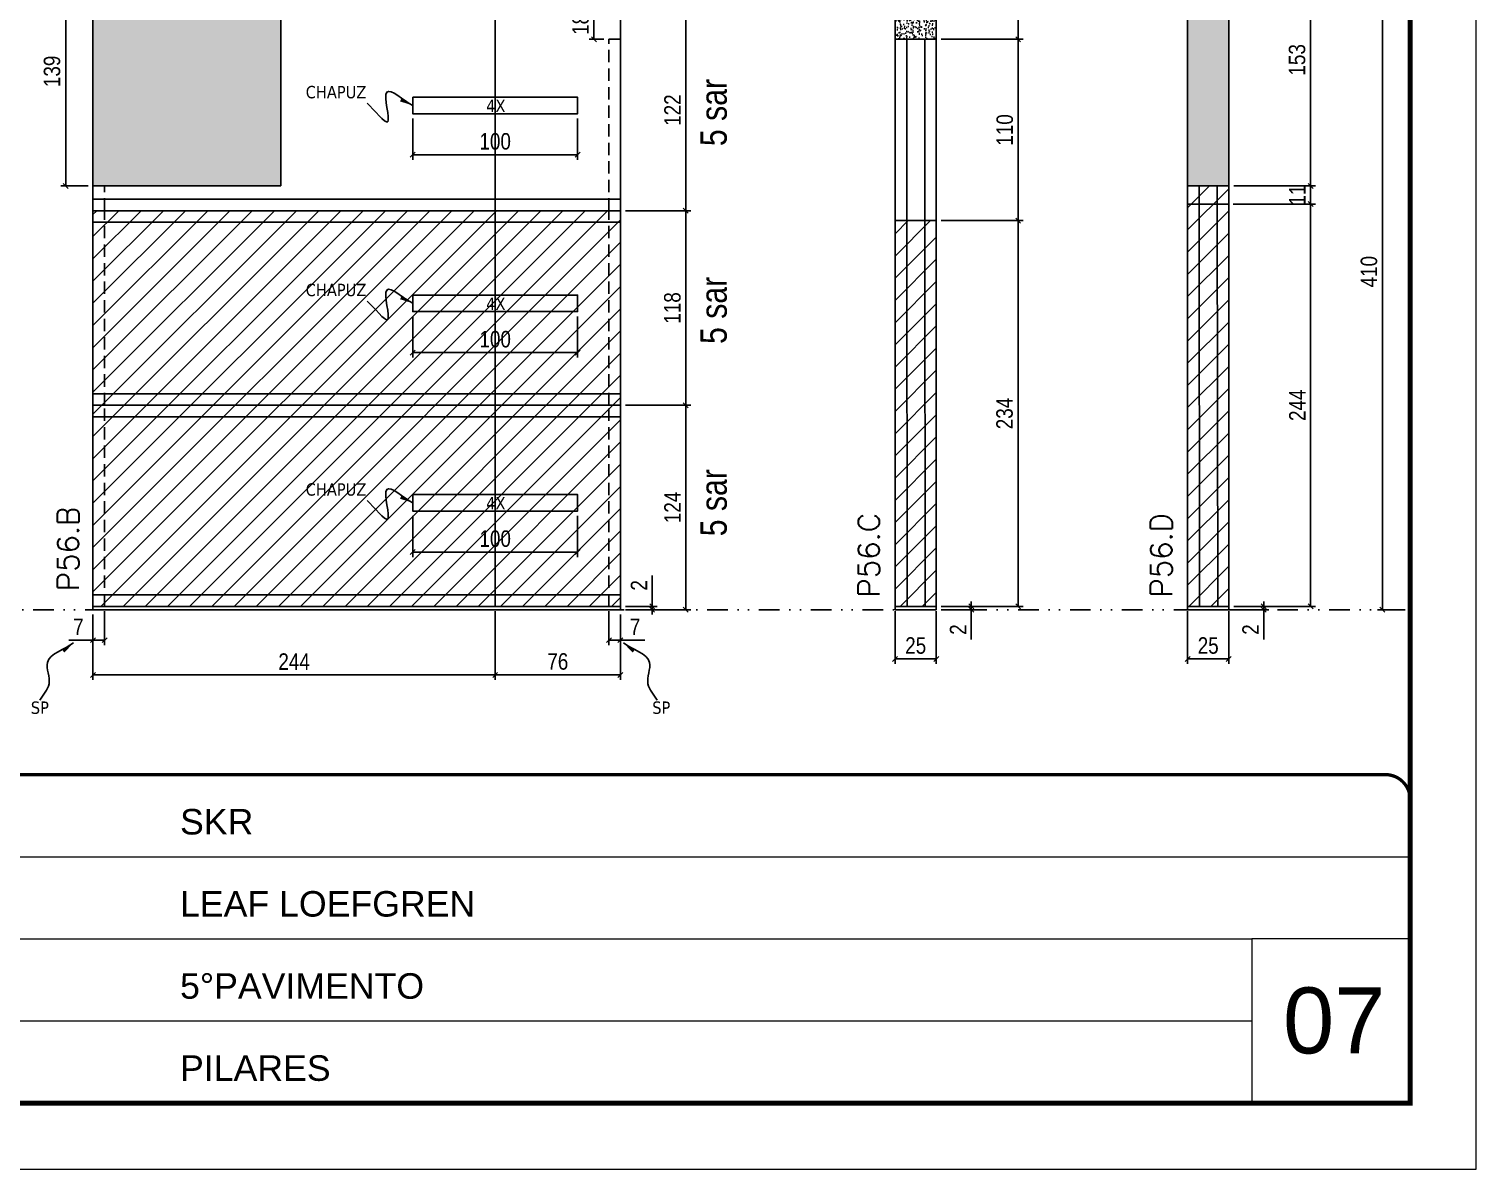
# Model space of a CAD drawing. Extents: x 14400 to 27878, y -21631 to 6985.
# Drawn here: x 18204 to 19082, y 4786 to 5478 of the extents above; entities that cross this region are included whole.
import ezdxf

# ---------------------------------------------------------------- set-up
doc = ezdxf.new("R2010")
doc.units = 0
for name, pattern in [('CONTINUO', [0]), ('DASHED', [0.75, 0.5, -0.25]), ('DIVIDE2', [0.625, 0.25, -0.125, 0, -0.125, 0, -0.125]), ('HIDDEN', [0.375, 0.25, -0.125])]:
    doc.linetypes.add(name, pattern=pattern)
for name, color, linetype, lineweight in [('CARIMBO', 255, 'Continuous', 9), ('Folhas', 255, 'Continuous', 9), ('Hachura', 251, 'Continuous', 9), ('SARRAFO DE PRESSAO', 251, 'DASHED', 9), ('Texto Seção', 7, 'Continuous', 15)]:
    doc.layers.add(name, color=color, linetype=linetype, lineweight=lineweight)
for name, color, linetype in [('COTA', 241, 'Continuous'), ('NOMENCLATURA', 7, 'Continuous'), ('Nível', 160, 'Continuous'), ('Painéis', 200, 'Continuous'), ('Romaneio', 10, 'Continuous'), ('SARR_2.2x10', 60, 'Continuous'), ('SARR_2.2x7', 40, 'Continuous'), ('Sarrafo de Pressão', 42, 'HIDDEN'), ('texto', 7, 'Continuous')]:
    doc.layers.add(name, color=color, linetype=linetype)
doc.styles.add('ARIAL', font='arial.ttf')
doc.styles.add('ARIAL_NARROW', font='ARIALN.TTF', dxfattribs={"height": 0.2})
doc.styles.add('COTA TECNICA', font='techl___.ttf', dxfattribs={"height": 10})
doc.styles.add('COTA TECNICA-50', font='techl___.ttf', dxfattribs={"height": 10})
doc.styles.add('REGUA-120', font='ROMANS.shx', dxfattribs={"height": 15})
doc.styles.get("Standard").update_dxf_attribs({"font": 'arial.ttf'})
doc.dimstyles.new('COTA PAINEL-50', dxfattribs={"dimtxt": 10, "dimasz": 3, "dimexe": 3, "dimexo": 3, "dimgap": 3, "dimtad": 1, "dimdec": 1, "dimzin": 12, "dimdsep": 46, "dimtxsty": 'COTA TECNICA-50', "dimblk1": 'OBLIQUE', "dimblk2": 'OBLIQUE', "dimsah": 1, "dimcen": 0.9, "dimclrd": 4, "dimclre": 4, "dimclrt": 240, "dimadec": 1, "dimazin": 3, "dimtfac": 1, "dimtdec": 1, "dimtmove": 0, "dimatfit": 3, "dimfxl": 1, "dimtolj": 1, "dimtzin": 12, "dimarcsym": 0})
doc.dimstyles.new('PAINEL', dxfattribs={"dimtxt": 10, "dimasz": 3, "dimexe": 3, "dimexo": 3, "dimgap": 3, "dimtad": 1, "dimdec": 1, "dimzin": 12, "dimdsep": 46, "dimtxsty": 'COTA TECNICA', "dimblk1": 'OBLIQUE', "dimblk2": 'OBLIQUE', "dimsah": 1, "dimcen": 0.9, "dimclrd": 4, "dimclre": 4, "dimclrt": 240, "dimadec": 1, "dimazin": 3, "dimtfac": 1, "dimtdec": 1, "dimtmove": 0, "dimatfit": 3, "dimfxl": 1, "dimtolj": 1, "dimtzin": 12, "dimarcsym": 0})
doc.dimstyles.get("Standard").update_dxf_attribs({"dimtxt": 0.18, "dimasz": 0.18, "dimexe": 0.18, "dimexo": 0.0625, "dimgap": 0.09, "dimtad": 0, "dimtih": 1, "dimtoh": 1, "dimdec": 4, "dimzin": 0, "dimdsep": 46, "dimtxsty": 'Standard', "dimcen": 0.09, "dimadec": 0, "dimazin": 0, "dimtfac": 1, "dimtdec": 4, "dimtofl": 0, "dimtmove": 0, "dimatfit": 3, "dimfxl": 1, "dimtolj": 1, "dimtzin": 0, "dimarcsym": 0})

# ---------------------------------------------------------------- blocks, each defined once
blk = doc.blocks.new('9999999999')
at = {"color": 30, "linetype": 'CONTINUO'}
for p, q in [((98564.56, 34379.64), (99583.98, 34379.64)), ((98564.56, 34329.83), (99487.98, 34329.83)), ((99583.98, 34329.83), (99487.98, 34329.83)), ((99487.98, 34329.83), (99487.98, 34230.21)), ((98564.56, 34280.02), (99487.98, 34280.02))]:
    blk.add_line(p, q, dxfattribs=at)
at = {"color": 30, "linetype": 'CONTINUO', "const_width": 2}
blk.add_lwpolyline([(99583.98, 34230.21), (99583.98, 34414.45, 0.414214), (99568.98, 34429.45), (98228.98, 34429.45, 0.414214), (98213.98, 34414.45), (98213.98, 34245.21, 0.414214), (98228.98, 34230.21), (99583.98, 34230.21)], format="xyb", dxfattribs=at)
at = {"layer": 'Folhas'}
blk.add_lwpolyline([(98138.98, 34190.21), (99623.98, 34190.21), (99623.98, 35240.21), (98138.98, 35240.21)], close=True, dxfattribs=at)
at = {"layer": 'Folhas', "color": 30, "const_width": 3}
blk.add_lwpolyline([(98213.98, 34230.21), (99583.98, 34230.21), (99583.98, 35200.21), (98213.98, 35200.21)], close=True, dxfattribs=at)
at = {"color": 7, "linetype": 'Continuous', "ltscale": 5, "style": 'ARIAL'}
for s, height, p in [('SKR', 15.483, (98837.68, 34393.13)), ('LEAF LOEFGREN', 15.4829, (98837.68, 34343.32)), ('5°PAVIMENTO', 15.4829, (98837.68, 34293.51)), ('PILARES', 15.483, (98837.68, 34243.7))]:
    blk.add_text(s, height=height, dxfattribs=at).set_placement(p)
blk = doc.blocks.new('_Oblique')
at = {"color": 0, "linetype": 'ByBlock', "lineweight": -2}
blk.add_line((-0.5, -0.5), (0.5, 0.5), dxfattribs=at)
blk = doc.blocks.new('*D3783')
at = {"layer": 'COTA', "color": 4, "lineweight": -2, "transparency": 16777216}
for p, q in [((18729.49, 5124.44), (18729.49, 5092.54)), ((18754.49, 5124.44), (18754.49, 5092.54)), ((18729.49, 5095.54), (18754.49, 5095.54))]:
    blk.add_line(p, q, dxfattribs=at)
at = {"layer": 'Defpoints', "color": 0, "transparency": 16777216}
for p in [(18729.49, 5127.44), (18754.49, 5127.44), (18754.49, 5095.54)]:
    blk.add_point(p, dxfattribs=at)
at = {"layer": 'COTA', "color": 4, "lineweight": -2, "transparency": 16777216, "xscale": 3, "yscale": 3, "zscale": 3, "rotation": 180}
blk.add_blockref('_Oblique', (18729.49, 5095.54), dxfattribs=at)
at = {"layer": 'COTA', "color": 4, "lineweight": -2, "transparency": 16777216, "xscale": 3, "yscale": 3, "zscale": 3}
blk.add_blockref('_Oblique', (18754.49, 5095.54), dxfattribs=at)
at = {"layer": 'COTA', "color": 240, "transparency": 16777216, "insert": (18741.99, 5103.65), "char_height": 10, "attachment_point": 5, "style": 'COTA TECNICA'}
blk.add_mtext('\\A1;25', dxfattribs=at)
blk = doc.blocks.new('*D3784')
at = {"layer": 'COTA', "color": 4, "lineweight": -2, "transparency": 16777216}
for p, q in [((18757.49, 5127.44), (18778.69, 5127.44)), ((18775.69, 5127.44), (18775.69, 5130.44)), ((18775.69, 5127.44), (18775.69, 5125.44)), ((18757.49, 5125.44), (18778.69, 5125.44)), ((18775.69, 5125.44), (18775.69, 5107.32))]:
    blk.add_line(p, q, dxfattribs=at)
at = {"layer": 'Defpoints', "color": 0, "transparency": 16777216}
for p in [(18754.49, 5127.44), (18775.69, 5127.44), (18754.49, 5125.44)]:
    blk.add_point(p, dxfattribs=at)
at = {"layer": 'COTA', "color": 4, "lineweight": -2, "transparency": 16777216, "xscale": 3, "yscale": 3, "zscale": 3}
for p, rotation in [((18775.69, 5127.44), 270), ((18775.69, 5125.44), 90)]:
    blk.add_blockref('_Oblique', p, dxfattribs=dict(at, rotation=rotation))
at = {"layer": 'COTA', "color": 240, "transparency": 16777216, "insert": (18767.69, 5113.38), "char_height": 10, "attachment_point": 5, "rotation": 90, "style": 'COTA TECNICA-50'}
blk.add_mtext('\\A1;2', dxfattribs=at)
blk = doc.blocks.new('*D3785')
at = {"layer": 'COTA', "color": 4, "lineweight": -2, "transparency": 16777216}
for p, q in [((18757.49, 5361.42), (18807.16, 5361.42)), ((18804.16, 5127.44), (18804.16, 5361.42)), ((18757.49, 5127.44), (18807.16, 5127.44))]:
    blk.add_line(p, q, dxfattribs=at)
at = {"layer": 'Defpoints', "color": 0, "transparency": 16777216}
for p in [(18754.49, 5361.42), (18804.16, 5361.42), (18754.49, 5127.44)]:
    blk.add_point(p, dxfattribs=at)
at = {"layer": 'COTA', "color": 4, "lineweight": -2, "transparency": 16777216, "xscale": 3, "yscale": 3, "zscale": 3}
for p, rotation in [((18804.16, 5361.42), 90), ((18804.16, 5127.44), 270)]:
    blk.add_blockref('_Oblique', p, dxfattribs=dict(at, rotation=rotation))
at = {"layer": 'COTA', "color": 240, "transparency": 16777216, "insert": (18795.94, 5244.43), "char_height": 10, "attachment_point": 5, "rotation": 90, "style": 'COTA TECNICA'}
blk.add_mtext('\\A1;234', dxfattribs=at)
blk = doc.blocks.new('*D3786')
at = {"layer": 'COTA', "color": 4, "lineweight": -2, "transparency": 16777216}
for p, q in [((18242.86, 5122.44), (18242.86, 5103.93)), ((18249.86, 5124.44), (18249.86, 5103.93)), ((18242.86, 5106.93), (18228.13, 5106.93)), ((18249.86, 5106.93), (18242.86, 5106.93))]:
    blk.add_line(p, q, dxfattribs=at)
at = {"layer": 'Defpoints', "color": 0, "transparency": 16777216}
for p in [(18249.86, 5127.44), (18242.86, 5125.44), (18242.86, 5106.93)]:
    blk.add_point(p, dxfattribs=at)
at = {"layer": 'COTA', "color": 4, "lineweight": -2, "transparency": 16777216, "xscale": 3, "yscale": 3, "zscale": 3, "rotation": 180}
blk.add_blockref('_Oblique', (18242.86, 5106.93), dxfattribs=at)
at = {"layer": 'COTA', "color": 4, "lineweight": -2, "transparency": 16777216, "xscale": 3, "yscale": 3, "zscale": 3}
blk.add_blockref('_Oblique', (18249.86, 5106.93), dxfattribs=at)
at = {"layer": 'COTA', "color": 240, "transparency": 16777216, "insert": (18234, 5115), "char_height": 10, "attachment_point": 5, "style": 'COTA TECNICA-50'}
blk.add_mtext('\\A1;7', dxfattribs=at)
blk = doc.blocks.new('*D3787')
at = {"layer": 'COTA', "color": 4, "lineweight": -2, "transparency": 16777216}
for p, q in [((18555.86, 5124.44), (18555.86, 5103.93)), ((18562.86, 5122.44), (18562.86, 5103.93)), ((18555.86, 5106.93), (18562.86, 5106.93)), ((18562.86, 5106.93), (18577.59, 5106.93))]:
    blk.add_line(p, q, dxfattribs=at)
at = {"layer": 'Defpoints', "color": 0, "transparency": 16777216}
for p in [(18555.86, 5127.44), (18562.86, 5125.44), (18562.86, 5106.93)]:
    blk.add_point(p, dxfattribs=at)
at = {"layer": 'COTA', "color": 4, "lineweight": -2, "transparency": 16777216, "xscale": 3, "yscale": 3, "zscale": 3, "rotation": 180}
blk.add_blockref('_Oblique', (18555.86, 5106.93), dxfattribs=at)
at = {"layer": 'COTA', "color": 4, "lineweight": -2, "transparency": 16777216, "xscale": 3, "yscale": 3, "zscale": 3}
blk.add_blockref('_Oblique', (18562.86, 5106.93), dxfattribs=at)
at = {"layer": 'COTA', "color": 240, "transparency": 16777216, "insert": (18571.73, 5115), "char_height": 10, "attachment_point": 5, "style": 'COTA TECNICA-50'}
blk.add_mtext('\\A1;7', dxfattribs=at)
blk = doc.blocks.new('*D3788')
at = {"layer": 'Defpoints', "color": 0, "linetype": 'ByBlock', "transparency": 16777216}
for p in [(18562.86, 5249.44), (18602.5, 5249.44), (18562.86, 5125.44)]:
    blk.add_point(p, dxfattribs=at)
at = {"layer": 'Romaneio', "color": 4, "linetype": 'ByBlock', "lineweight": -2, "transparency": 16777216}
for p, q in [((18565.86, 5249.44), (18605.5, 5249.44)), ((18602.5, 5125.44), (18602.5, 5249.44)), ((18565.86, 5125.44), (18605.5, 5125.44))]:
    blk.add_line(p, q, dxfattribs=at)
at = {"layer": 'Romaneio', "color": 4, "linetype": 'ByBlock', "lineweight": -2, "transparency": 16777216, "xscale": 3, "yscale": 3, "zscale": 3}
for p, rotation in [((18602.5, 5249.44), 90), ((18602.5, 5125.44), 270)]:
    blk.add_blockref('_Oblique', p, dxfattribs=dict(at, rotation=rotation))
at = {"layer": 'Romaneio', "color": 240, "linetype": 'ByBlock', "transparency": 16777216, "insert": (18594.43, 5187.44), "char_height": 10, "attachment_point": 5, "rotation": 90, "style": 'COTA TECNICA'}
blk.add_mtext('\\A1;124', dxfattribs=at)
blk = doc.blocks.new('*D3789')
at = {"layer": 'COTA', "color": 4, "lineweight": -2, "transparency": 16777216}
for p, q in [((18565.86, 5367.44), (18605.5, 5367.44)), ((18602.5, 5249.44), (18602.5, 5367.44)), ((18565.86, 5249.44), (18605.5, 5249.44))]:
    blk.add_line(p, q, dxfattribs=at)
at = {"layer": 'Defpoints', "color": 0, "transparency": 16777216}
for p in [(18562.86, 5367.44), (18602.5, 5367.44), (18562.86, 5249.44)]:
    blk.add_point(p, dxfattribs=at)
at = {"layer": 'COTA', "color": 4, "lineweight": -2, "transparency": 16777216, "xscale": 3, "yscale": 3, "zscale": 3}
for p, rotation in [((18602.5, 5367.44), 90), ((18602.5, 5249.44), 270)]:
    blk.add_blockref('_Oblique', p, dxfattribs=dict(at, rotation=rotation))
at = {"layer": 'COTA', "color": 240, "transparency": 16777216, "insert": (18594.41, 5308.44), "char_height": 10, "attachment_point": 5, "rotation": 90, "style": 'COTA TECNICA-50'}
blk.add_mtext('\\A1;118', dxfattribs=at)
blk = doc.blocks.new('*D3790')
at = {"layer": 'COTA', "color": 4, "lineweight": -2, "transparency": 16777216}
for p, q in [((18582.12, 5127.44), (18582.12, 5146.24)), ((18565.86, 5127.44), (18585.12, 5127.44)), ((18582.12, 5125.44), (18582.12, 5127.44)), ((18565.86, 5125.44), (18585.12, 5125.44)), ((18582.12, 5125.44), (18582.12, 5122.44))]:
    blk.add_line(p, q, dxfattribs=at)
at = {"layer": 'Defpoints', "color": 0, "transparency": 16777216}
for p in [(18562.86, 5127.44), (18562.86, 5125.44), (18582.12, 5125.44)]:
    blk.add_point(p, dxfattribs=at)
at = {"layer": 'COTA', "color": 4, "lineweight": -2, "transparency": 16777216, "xscale": 3, "yscale": 3, "zscale": 3}
for p, rotation in [((18582.12, 5127.44), 270), ((18582.12, 5125.44), 90)]:
    blk.add_blockref('_Oblique', p, dxfattribs=dict(at, rotation=rotation))
at = {"layer": 'COTA', "color": 240, "transparency": 16777216, "insert": (18574.12, 5140.18), "char_height": 10, "attachment_point": 5, "rotation": 90, "style": 'COTA TECNICA-50'}
blk.add_mtext('\\A1;2', dxfattribs=at)
blk = doc.blocks.new('*D3791')
at = {"layer": 'COTA', "color": 4, "lineweight": -2, "transparency": 16777216}
for p, q in [((18242.86, 5122.44), (18242.86, 5082.88)), ((18486.86, 5124.44), (18486.86, 5082.88)), ((18242.86, 5085.88), (18486.86, 5085.88))]:
    blk.add_line(p, q, dxfattribs=at)
at = {"layer": 'Defpoints', "color": 0, "transparency": 16777216}
for p in [(18486.86, 5127.44), (18242.86, 5125.44), (18486.86, 5085.88)]:
    blk.add_point(p, dxfattribs=at)
at = {"layer": 'COTA', "color": 4, "lineweight": -2, "transparency": 16777216, "xscale": 3, "yscale": 3, "zscale": 3, "rotation": 180}
blk.add_blockref('_Oblique', (18242.86, 5085.88), dxfattribs=at)
at = {"layer": 'COTA', "color": 4, "lineweight": -2, "transparency": 16777216, "xscale": 3, "yscale": 3, "zscale": 3}
blk.add_blockref('_Oblique', (18486.86, 5085.88), dxfattribs=at)
at = {"layer": 'COTA', "color": 240, "transparency": 16777216, "insert": (18364.86, 5093.95), "char_height": 10, "attachment_point": 5, "style": 'COTA TECNICA-50'}
blk.add_mtext('\\A1;244', dxfattribs=at)
blk = doc.blocks.new('*D3792')
at = {"layer": 'COTA', "color": 4, "lineweight": -2, "transparency": 16777216}
for p, q in [((18486.86, 5124.44), (18486.86, 5082.88)), ((18562.86, 5122.44), (18562.86, 5082.88)), ((18486.86, 5085.88), (18562.86, 5085.88))]:
    blk.add_line(p, q, dxfattribs=at)
at = {"layer": 'Defpoints', "color": 0, "transparency": 16777216}
for p in [(18486.86, 5127.44), (18562.86, 5125.44), (18562.86, 5085.88)]:
    blk.add_point(p, dxfattribs=at)
at = {"layer": 'COTA', "color": 4, "lineweight": -2, "transparency": 16777216, "xscale": 3, "yscale": 3, "zscale": 3, "rotation": 180}
blk.add_blockref('_Oblique', (18486.86, 5085.88), dxfattribs=at)
at = {"layer": 'COTA', "color": 4, "lineweight": -2, "transparency": 16777216, "xscale": 3, "yscale": 3, "zscale": 3}
blk.add_blockref('_Oblique', (18562.86, 5085.88), dxfattribs=at)
at = {"layer": 'COTA', "color": 240, "transparency": 16777216, "insert": (18524.86, 5093.98), "char_height": 10, "attachment_point": 5, "style": 'COTA TECNICA-50'}
blk.add_mtext('\\A1;76', dxfattribs=at)
blk = doc.blocks.new('*D3793')
at = {"layer": 'COTA', "color": 4, "linetype": 'ByBlock', "lineweight": -2, "transparency": 16777216}
for p, q in [((18436.86, 5182.28), (18436.86, 5157.35)), ((18536.86, 5182.28), (18536.86, 5157.35)), ((18536.86, 5160.35), (18436.86, 5160.35))]:
    blk.add_line(p, q, dxfattribs=at)
at = {"layer": 'Defpoints', "color": 0, "linetype": 'ByBlock', "transparency": 16777216}
for p in [(18436.86, 5185.28), (18536.86, 5185.28), (18436.86, 5160.35)]:
    blk.add_point(p, dxfattribs=at)
at = {"layer": 'COTA', "color": 4, "linetype": 'ByBlock', "lineweight": -2, "transparency": 16777216, "xscale": 3, "yscale": 3, "zscale": 3, "rotation": 180}
blk.add_blockref('_Oblique', (18436.86, 5160.35), dxfattribs=at)
at = {"layer": 'COTA', "color": 4, "linetype": 'ByBlock', "lineweight": -2, "transparency": 16777216, "xscale": 3, "yscale": 3, "zscale": 3}
blk.add_blockref('_Oblique', (18536.86, 5160.35), dxfattribs=at)
at = {"layer": 'COTA', "color": 240, "linetype": 'ByBlock', "transparency": 16777216, "insert": (18486.86, 5168.45), "char_height": 10, "attachment_point": 5, "style": 'COTA TECNICA'}
blk.add_mtext('\\A1;100', dxfattribs=at)
blk = doc.blocks.new('*D3794')
at = {"layer": 'COTA', "color": 4, "lineweight": -2, "transparency": 16777216}
for p, q in [((18906.95, 5124.44), (18906.95, 5092.54)), ((18931.95, 5124.44), (18931.95, 5092.54)), ((18906.95, 5095.54), (18931.95, 5095.54))]:
    blk.add_line(p, q, dxfattribs=at)
at = {"layer": 'Defpoints', "color": 0, "transparency": 16777216}
for p in [(18906.95, 5127.44), (18931.95, 5127.44), (18931.95, 5095.54)]:
    blk.add_point(p, dxfattribs=at)
at = {"layer": 'COTA', "color": 4, "lineweight": -2, "transparency": 16777216, "xscale": 3, "yscale": 3, "zscale": 3, "rotation": 180}
blk.add_blockref('_Oblique', (18906.95, 5095.54), dxfattribs=at)
at = {"layer": 'COTA', "color": 4, "lineweight": -2, "transparency": 16777216, "xscale": 3, "yscale": 3, "zscale": 3}
blk.add_blockref('_Oblique', (18931.95, 5095.54), dxfattribs=at)
at = {"layer": 'COTA', "color": 240, "transparency": 16777216, "insert": (18919.45, 5103.65), "char_height": 10, "attachment_point": 5, "style": 'COTA TECNICA'}
blk.add_mtext('\\A1;25', dxfattribs=at)
blk = doc.blocks.new('*D3795')
at = {"layer": 'COTA', "color": 4, "lineweight": -2, "transparency": 16777216}
for p, q in [((18934.95, 5127.44), (18956.15, 5127.44)), ((18953.15, 5127.44), (18953.15, 5130.44)), ((18953.15, 5127.44), (18953.15, 5125.44)), ((18934.95, 5125.44), (18956.15, 5125.44)), ((18953.15, 5125.44), (18953.15, 5107.32))]:
    blk.add_line(p, q, dxfattribs=at)
at = {"layer": 'Defpoints', "color": 0, "transparency": 16777216}
for p in [(18931.95, 5127.44), (18953.15, 5127.44), (18931.95, 5125.44)]:
    blk.add_point(p, dxfattribs=at)
at = {"layer": 'COTA', "color": 4, "lineweight": -2, "transparency": 16777216, "xscale": 3, "yscale": 3, "zscale": 3}
for p, rotation in [((18953.15, 5127.44), 270), ((18953.15, 5125.44), 90)]:
    blk.add_blockref('_Oblique', p, dxfattribs=dict(at, rotation=rotation))
at = {"layer": 'COTA', "color": 240, "transparency": 16777216, "insert": (18945.15, 5113.38), "char_height": 10, "attachment_point": 5, "rotation": 90, "style": 'COTA TECNICA-50'}
blk.add_mtext('\\A1;2', dxfattribs=at)
blk = doc.blocks.new('*D3796')
at = {"layer": 'COTA', "color": 4, "lineweight": -2, "transparency": 16777216}
for p, q in [((18934.63, 5371.44), (18984.62, 5371.44)), ((18981.62, 5127.44), (18981.62, 5371.44)), ((18934.95, 5127.44), (18984.62, 5127.44))]:
    blk.add_line(p, q, dxfattribs=at)
at = {"layer": 'Defpoints', "color": 0, "transparency": 16777216}
for p in [(18931.63, 5371.44), (18981.62, 5371.44), (18931.95, 5127.44)]:
    blk.add_point(p, dxfattribs=at)
at = {"layer": 'COTA', "color": 4, "lineweight": -2, "transparency": 16777216, "xscale": 3, "yscale": 3, "zscale": 3}
for p, rotation in [((18981.62, 5371.44), 90), ((18981.62, 5127.44), 270)]:
    blk.add_blockref('_Oblique', p, dxfattribs=dict(at, rotation=rotation))
at = {"layer": 'COTA', "color": 240, "transparency": 16777216, "insert": (18973.55, 5249.44), "char_height": 10, "attachment_point": 5, "rotation": 90, "style": 'COTA TECNICA'}
blk.add_mtext('\\A1;244', dxfattribs=at)
blk = doc.blocks.new('*D3799')
at = {"layer": 'COTA', "color": 4, "lineweight": -2, "transparency": 16777216}
for p, q in [((18565.86, 5489.44), (18605.5, 5489.44)), ((18602.5, 5367.44), (18602.5, 5489.44)), ((18565.86, 5367.44), (18605.5, 5367.44))]:
    blk.add_line(p, q, dxfattribs=at)
at = {"layer": 'Defpoints', "color": 0, "transparency": 16777216}
for p in [(18562.86, 5489.44), (18602.5, 5489.44), (18562.86, 5367.44)]:
    blk.add_point(p, dxfattribs=at)
at = {"layer": 'COTA', "color": 4, "lineweight": -2, "transparency": 16777216, "xscale": 3, "yscale": 3, "zscale": 3}
for p, rotation in [((18602.5, 5489.44), 90), ((18602.5, 5367.44), 270)]:
    blk.add_blockref('_Oblique', p, dxfattribs=dict(at, rotation=rotation))
at = {"layer": 'COTA', "color": 240, "transparency": 16777216, "insert": (18594.44, 5428.44), "char_height": 10, "attachment_point": 5, "rotation": 90, "style": 'COTA TECNICA'}
blk.add_mtext('\\A1;122', dxfattribs=at)
blk = doc.blocks.new('*D3798')
at = {"layer": 'COTA', "color": 4, "linetype": 'ByBlock', "lineweight": -2, "transparency": 16777216}
for p, q in [((18436.86, 5303.28), (18436.86, 5278.35)), ((18536.86, 5303.28), (18536.86, 5278.35)), ((18536.86, 5281.35), (18436.86, 5281.35))]:
    blk.add_line(p, q, dxfattribs=at)
at = {"layer": 'Defpoints', "color": 0, "linetype": 'ByBlock', "transparency": 16777216}
for p in [(18436.86, 5306.28), (18536.86, 5306.28), (18436.86, 5281.35)]:
    blk.add_point(p, dxfattribs=at)
at = {"layer": 'COTA', "color": 4, "linetype": 'ByBlock', "lineweight": -2, "transparency": 16777216, "xscale": 3, "yscale": 3, "zscale": 3, "rotation": 180}
blk.add_blockref('_Oblique', (18436.86, 5281.35), dxfattribs=at)
at = {"layer": 'COTA', "color": 4, "linetype": 'ByBlock', "lineweight": -2, "transparency": 16777216, "xscale": 3, "yscale": 3, "zscale": 3}
blk.add_blockref('_Oblique', (18536.86, 5281.35), dxfattribs=at)
at = {"layer": 'COTA', "color": 240, "linetype": 'ByBlock', "transparency": 16777216, "insert": (18486.86, 5289.45), "char_height": 10, "attachment_point": 5, "style": 'COTA TECNICA'}
blk.add_mtext('\\A1;100', dxfattribs=at)
blk = doc.blocks.new('*D3801')
at = {"layer": 'COTA', "color": 4, "lineweight": -2, "transparency": 16777216}
for p, q in [((18757.49, 5535.44), (18807.16, 5535.44)), ((18804.16, 5535.44), (18804.16, 5471.42)), ((18757.49, 5471.42), (18807.16, 5471.42))]:
    blk.add_line(p, q, dxfattribs=at)
at = {"layer": 'Defpoints', "color": 0, "transparency": 16777216}
for p in [(18754.49, 5535.44), (18754.49, 5471.42), (18804.16, 5471.42)]:
    blk.add_point(p, dxfattribs=at)
at = {"layer": 'COTA', "color": 4, "lineweight": -2, "transparency": 16777216, "xscale": 3, "yscale": 3, "zscale": 3}
for p, rotation in [((18804.16, 5535.44), 90), ((18804.16, 5471.42), 270)]:
    blk.add_blockref('_Oblique', p, dxfattribs=dict(at, rotation=rotation))
at = {"layer": 'COTA', "color": 240, "transparency": 16777216, "insert": (18796.06, 5503.43), "char_height": 10, "attachment_point": 5, "rotation": 90, "style": 'COTA TECNICA'}
blk.add_mtext('\\A1;64', dxfattribs=at)
blk = doc.blocks.new('*D3802')
at = {"layer": 'COTA', "color": 4, "lineweight": -2, "transparency": 16777216}
for p, q in [((18934.95, 5535.44), (18984.62, 5535.44)), ((18981.62, 5535.44), (18981.62, 5382.42)), ((18934.95, 5382.42), (18984.62, 5382.42))]:
    blk.add_line(p, q, dxfattribs=at)
at = {"layer": 'Defpoints', "color": 0, "transparency": 16777216}
for p in [(18931.95, 5535.44), (18931.95, 5382.42), (18981.62, 5382.42)]:
    blk.add_point(p, dxfattribs=at)
at = {"layer": 'COTA', "color": 4, "lineweight": -2, "transparency": 16777216, "xscale": 3, "yscale": 3, "zscale": 3}
for p, rotation in [((18981.62, 5535.44), 90), ((18981.62, 5382.42), 270)]:
    blk.add_blockref('_Oblique', p, dxfattribs=dict(at, rotation=rotation))
at = {"layer": 'COTA', "color": 240, "transparency": 16777216, "insert": (18973.4, 5458.93), "char_height": 10, "attachment_point": 5, "rotation": 90, "style": 'COTA TECNICA'}
blk.add_mtext('\\A1;153', dxfattribs=at)
blk = doc.blocks.new('*D3803')
at = {"layer": 'COTA', "color": 4, "lineweight": -2, "transparency": 16777216}
for p, q in [((18934.95, 5382.42), (18984.62, 5382.42)), ((18981.62, 5371.42), (18981.62, 5382.42)), ((18934.95, 5371.42), (18984.62, 5371.42))]:
    blk.add_line(p, q, dxfattribs=at)
at = {"layer": 'Defpoints', "color": 0, "transparency": 16777216}
for p in [(18931.95, 5382.42), (18981.62, 5382.42), (18931.95, 5371.42)]:
    blk.add_point(p, dxfattribs=at)
at = {"layer": 'COTA', "color": 4, "lineweight": -2, "transparency": 16777216, "xscale": 3, "yscale": 3, "zscale": 3}
for p, rotation in [((18981.62, 5382.42), 90), ((18981.62, 5371.42), 270)]:
    blk.add_blockref('_Oblique', p, dxfattribs=dict(at, rotation=rotation))
at = {"layer": 'COTA', "color": 240, "transparency": 16777216, "insert": (18973.56, 5376.92), "char_height": 10, "attachment_point": 5, "rotation": 90, "style": 'COTA TECNICA'}
blk.add_mtext('\\A1;11', dxfattribs=at)
blk = doc.blocks.new('*D3804')
at = {"layer": 'COTA', "color": 4, "lineweight": -2, "transparency": 16777216}
for p, q in [((18757.49, 5471.42), (18807.16, 5471.42)), ((18804.16, 5471.42), (18804.16, 5361.42)), ((18757.49, 5361.42), (18807.16, 5361.42))]:
    blk.add_line(p, q, dxfattribs=at)
at = {"layer": 'Defpoints', "color": 0, "transparency": 16777216}
for p in [(18754.49, 5471.42), (18754.49, 5361.42), (18804.16, 5361.42)]:
    blk.add_point(p, dxfattribs=at)
at = {"layer": 'COTA', "color": 4, "lineweight": -2, "transparency": 16777216, "xscale": 3, "yscale": 3, "zscale": 3}
for p, rotation in [((18804.16, 5471.42), 90), ((18804.16, 5361.42), 270)]:
    blk.add_blockref('_Oblique', p, dxfattribs=dict(at, rotation=rotation))
at = {"layer": 'COTA', "color": 240, "transparency": 16777216, "insert": (18796.06, 5416.42), "char_height": 10, "attachment_point": 5, "rotation": 90, "style": 'COTA TECNICA'}
blk.add_mtext('\\A1;110', dxfattribs=at)
blk = doc.blocks.new('*D3805')
at = {"layer": 'COTA', "color": 4, "lineweight": -2, "transparency": 16777216}
for p, q in [((18552.86, 5489.44), (18543.79, 5489.44)), ((18546.79, 5471.44), (18546.79, 5489.44)), ((18552.86, 5471.44), (18543.79, 5471.44))]:
    blk.add_line(p, q, dxfattribs=at)
at = {"layer": 'Defpoints', "color": 0, "transparency": 16777216}
for p in [(18546.79, 5489.44), (18555.86, 5489.44), (18555.86, 5471.44)]:
    blk.add_point(p, dxfattribs=at)
at = {"layer": 'COTA', "color": 4, "lineweight": -2, "transparency": 16777216, "xscale": 3, "yscale": 3, "zscale": 3}
for p, rotation in [((18546.79, 5489.44), 90), ((18546.79, 5471.44), 270)]:
    blk.add_blockref('_Oblique', p, dxfattribs=dict(at, rotation=rotation))
at = {"layer": 'COTA', "color": 240, "transparency": 16777216, "insert": (18538.7, 5480.44), "char_height": 10, "attachment_point": 5, "rotation": 90, "style": 'COTA TECNICA'}
blk.add_mtext('\\A1;18', dxfattribs=at)
blk = doc.blocks.new('*D3808')
at = {"layer": 'COTA', "color": 4, "lineweight": -2, "transparency": 16777216}
for p, q in [((18353.86, 5521.44), (18223.28, 5521.44)), ((18226.28, 5382.44), (18226.28, 5521.44)), ((18239.86, 5382.44), (18223.28, 5382.44))]:
    blk.add_line(p, q, dxfattribs=at)
at = {"layer": 'Defpoints', "color": 0, "transparency": 16777216}
for p in [(18226.28, 5521.44), (18356.86, 5521.44), (18242.86, 5382.44)]:
    blk.add_point(p, dxfattribs=at)
at = {"layer": 'COTA', "color": 4, "lineweight": -2, "transparency": 16777216, "xscale": 3, "yscale": 3, "zscale": 3}
for p, rotation in [((18226.28, 5521.44), 90), ((18226.28, 5382.44), 270)]:
    blk.add_blockref('_Oblique', p, dxfattribs=dict(at, rotation=rotation))
at = {"layer": 'COTA', "color": 240, "transparency": 16777216, "insert": (18218.03, 5451.94), "char_height": 10, "attachment_point": 5, "rotation": 90, "style": 'COTA TECNICA'}
blk.add_mtext('\\A1;139', dxfattribs=at)
blk = doc.blocks.new('*D3810')
at = {"layer": 'COTA', "color": 4, "linetype": 'ByBlock', "lineweight": -2, "transparency": 16777216}
for p, q in [((18436.86, 5423.28), (18436.86, 5398.35)), ((18536.86, 5423.28), (18536.86, 5398.35)), ((18536.86, 5401.35), (18436.86, 5401.35))]:
    blk.add_line(p, q, dxfattribs=at)
at = {"layer": 'Defpoints', "color": 0, "linetype": 'ByBlock', "transparency": 16777216}
for p in [(18436.86, 5426.28), (18536.86, 5426.28), (18436.86, 5401.35)]:
    blk.add_point(p, dxfattribs=at)
at = {"layer": 'COTA', "color": 4, "linetype": 'ByBlock', "lineweight": -2, "transparency": 16777216, "xscale": 3, "yscale": 3, "zscale": 3, "rotation": 180}
blk.add_blockref('_Oblique', (18436.86, 5401.35), dxfattribs=at)
at = {"layer": 'COTA', "color": 4, "linetype": 'ByBlock', "lineweight": -2, "transparency": 16777216, "xscale": 3, "yscale": 3, "zscale": 3}
blk.add_blockref('_Oblique', (18536.86, 5401.35), dxfattribs=at)
at = {"layer": 'COTA', "color": 240, "linetype": 'ByBlock', "transparency": 16777216, "insert": (18486.86, 5409.45), "char_height": 10, "attachment_point": 5, "style": 'COTA TECNICA'}
blk.add_mtext('\\A1;100', dxfattribs=at)
blk = doc.blocks.new('*D3966')
at = {"layer": 'COTA', "color": 4, "lineweight": -2, "transparency": 16777216}
for p, q in [((19038.97, 5535.44), (19022.13, 5535.44)), ((19025.13, 5125.44), (19025.13, 5535.44)), ((19038.97, 5125.44), (19022.13, 5125.44))]:
    blk.add_line(p, q, dxfattribs=at)
at = {"layer": 'Defpoints', "color": 0, "transparency": 16777216}
for p in [(19025.13, 5535.44), (19041.97, 5535.44), (19041.97, 5125.44)]:
    blk.add_point(p, dxfattribs=at)
at = {"layer": 'COTA', "color": 4, "lineweight": -2, "transparency": 16777216, "xscale": 3, "yscale": 3, "zscale": 3}
for p, rotation in [((19025.13, 5535.44), 90), ((19025.13, 5125.44), 270)]:
    blk.add_blockref('_Oblique', p, dxfattribs=dict(at, rotation=rotation))
at = {"layer": 'COTA', "color": 240, "transparency": 16777216, "insert": (19017.03, 5330.44), "char_height": 10, "attachment_point": 5, "rotation": 90, "style": 'COTA TECNICA'}
blk.add_mtext('\\A1;410', dxfattribs=at)

msp = doc.modelspace()

# ---------------------------------------------------------------- hatches: boundary and pattern name
at = {"layer": 'COTA'}
h = msp.add_hatch(dxfattribs=at)
h.set_pattern_fill('AR-CONC', color=256, scale=0.03)
h.set_pattern_definition([(50, (-20.805, 0), (5.4655401, -0.4781726), [0.5715, -6.2865]), (355, (-20.805, 0), (-1.0573026, 5.7317054), [0.4572, -5.0292175]), (100.451445, (-20.3493, -0.04), (4.4082374, 5.2535326), [0.4857003, -5.3427073]), (46.1842, (-20.805, 1.524), (8.1323712, -1.2612698), [0.85725, -9.42975]), (96.635558, (-20.127, 1.419), (7.122124, 7.4227837), [0.7285507, -8.0140682]), (351.18415, (-20.805, 1.524), (7.122124, 7.4227837), [0.685799, -7.543792]), (21, (-20.043, 1.143), (4.5484317, -3.0679559), [0.5715, -6.2865]), (326, (-20.043, 1.143), (1.8540609, 5.525639), [0.4572, -5.0292]), (71.451445, (-19.664, 0.8873), (6.4024926, 2.457683), [0.4857003, -5.3426981]), (37.5, (-20.8048, 0), (0.0926581, 2.53665117), [0, -4.96824, 0, -5.1054, 0, -5.04825]), (7.5, (-20.8048, 0), (2.00458988, 3.00541724), [0, -2.91084, 0, -4.85394, 0, -1.92405]), (327.5, (-22.504, 0), (4.06771786, -0.17186232), [0, -1.905, 0, -5.9436, 0, -7.8867]), (317.5, (-23.266, 0), (4.44387544, 0.7627947), [0, -2.4765, 0, -3.94716, 0, -5.6007])])
h.paths.add_polyline_path([(18356.86, 5521.44), (18562.86, 5521.44), (18562.86, 5535.44), (18242.86, 5535.44), (18242.86, 5382.44), (18356.86, 5382.44)])
h = msp.add_hatch(dxfattribs=at)
h.set_pattern_fill('AR-CONC', color=256, scale=0.03)
h.set_pattern_definition([(50, (-20.805, 75), (5.4655401, -0.4781726), [0.5715, -6.2865]), (355, (-20.805, 75), (-1.0573026, 5.7317054), [0.4572, -5.0292175]), (100.451445, (-20.3493, 74.96), (4.4082374, 5.2535326), [0.4857003, -5.3427073]), (46.1842, (-20.805, 76.524), (8.1323712, -1.2612698), [0.85725, -9.42975]), (96.635558, (-20.127, 76.419), (7.122124, 7.4227837), [0.7285507, -8.0140682]), (351.18415, (-20.805, 76.524), (7.122124, 7.4227837), [0.685799, -7.543792]), (21, (-20.043, 76.143), (4.5484317, -3.0679559), [0.5715, -6.2865]), (326, (-20.043, 76.143), (1.8540609, 5.525639), [0.4572, -5.0292]), (71.451445, (-19.664, 75.8873), (6.4024926, 2.457683), [0.4857003, -5.3426981]), (37.5, (-20.8048, 75), (0.0926581, 2.53665117), [0, -4.96824, 0, -5.1054, 0, -5.04825]), (7.5, (-20.8048, 75), (2.00458988, 3.00541724), [0, -2.91084, 0, -4.85394, 0, -1.92405]), (327.5, (-22.504, 75), (4.06771786, -0.17186232), [0, -1.905, 0, -5.9436, 0, -7.8867]), (317.5, (-23.266, 75), (4.44387544, 0.7627947), [0, -2.4765, 0, -3.94716, 0, -5.6007])])
h.paths.add_polyline_path([(18754.49, 5535.44), (18729.49, 5535.44), (18729.49, 5471.42), (18754.49, 5471.42)])
h = msp.add_hatch(dxfattribs=at)
h.set_pattern_fill('AR-CONC', color=256, scale=0.03)
h.set_pattern_definition([(50, (-20.805, 0), (5.4655401, -0.4781726), [0.5715, -6.2865]), (355, (-20.805, 0), (-1.0573026, 5.7317054), [0.4572, -5.0292175]), (100.451445, (-20.3493, -0.04), (4.4082374, 5.2535326), [0.4857003, -5.3427073]), (46.1842, (-20.805, 1.524), (8.1323712, -1.2612698), [0.85725, -9.42975]), (96.635558, (-20.127, 1.419), (7.122124, 7.4227837), [0.7285507, -8.0140682]), (351.18415, (-20.805, 1.524), (7.122124, 7.4227837), [0.685799, -7.543792]), (21, (-20.043, 1.143), (4.5484317, -3.0679559), [0.5715, -6.2865]), (326, (-20.043, 1.143), (1.8540609, 5.525639), [0.4572, -5.0292]), (71.451445, (-19.664, 0.8873), (6.4024926, 2.457683), [0.4857003, -5.3426981]), (37.5, (-20.8048, 0), (0.0926581, 2.53665117), [0, -4.96824, 0, -5.1054, 0, -5.04825]), (7.5, (-20.8048, 0), (2.00458988, 3.00541724), [0, -2.91084, 0, -4.85394, 0, -1.92405]), (327.5, (-22.504, 0), (4.06771786, -0.17186232), [0, -1.905, 0, -5.9436, 0, -7.8867]), (317.5, (-23.266, 0), (4.44387544, 0.7627947), [0, -2.4765, 0, -3.94716, 0, -5.6007])])
h.paths.add_polyline_path([(18931.95, 5535.44), (18906.95, 5535.44), (18906.95, 5382.42), (18931.95, 5382.42)])
at = {"layer": 'Hachura', "linetype": 'ByBlock'}
h = msp.add_hatch(dxfattribs=at)
h.set_pattern_fill('ANSI31', color=256, scale=3)
h.paths.add_polyline_path([(18000.14, 5371.44), (17756.14, 5371.44), (17756.14, 5249.44), (18000.14, 5249.44)])
h.paths.add_polyline_path([(18000.14, 5249.44), (17756.14, 5249.44), (17756.14, 5127.44), (18000.14, 5127.44)])
h.paths.add_polyline_path([(18076.14, 5249.44), (18000.14, 5249.44), (18000.14, 5127.44), (18076.14, 5127.44)])
h.paths.add_polyline_path([(18076.14, 5371.44), (18000.14, 5371.44), (18000.14, 5249.44), (18076.14, 5249.44)])
h.paths.add_polyline_path([(18486.85, 5367.44), (18242.86, 5367.44), (18242.86, 5249.44), (18486.86, 5249.44)])
h.paths.add_polyline_path([(18486.86, 5249.44), (18242.86, 5249.44), (18242.86, 5127.44), (18486.86, 5127.44)])
h.paths.add_polyline_path([(18562.86, 5249.44), (18486.86, 5249.44), (18486.86, 5127.44), (18562.86, 5127.44)])
h.paths.add_polyline_path([(18562.86, 5367.44), (18486.85, 5367.44), (18486.86, 5249.44), (18562.86, 5249.44)])
h.paths.add_polyline_path([(18754.49, 5361.42), (18729.49, 5361.42), (18729.49, 5127.44), (18754.49, 5127.44)])
h.paths.add_polyline_path([(18931.95, 5371.42), (18906.95, 5371.42), (18906.95, 5127.44), (18931.95, 5127.44)])
h.paths.add_polyline_path([(18931.95, 5382.42), (18906.95, 5382.42), (18906.95, 5371.42), (18931.95, 5371.42)])

# ---------------------------------------------------------------- linework, layer by layer
at = {"layer": 'COTA'}
msp.add_line((18242.86, 5382.44), (18242.86, 5535.44), dxfattribs=at)
for points in [[(18729.49, 5471.42), (18754.49, 5471.42), (18754.49, 5535.44), (18729.49, 5535.44)], [(18906.95, 5382.42), (18931.95, 5382.42), (18931.95, 5535.44), (18906.95, 5535.44)]]:
    msp.add_lwpolyline(points, close=True, dxfattribs=at)
at = {"layer": 'Nível', "color": 4, "linetype": 'DIVIDE2', "ltscale": 50}
msp.add_line((17671.97, 5125.44), (19041.97, 5125.44), dxfattribs=at)
at = {"layer": 'Painéis'}
for p, q in [((18356.86, 5521.44), (18356.86, 5382.44)), ((18562.86, 5249.44), (18562.86, 5521.44)), ((18486.84, 5489.44), (18486.86, 5127.44)), ((18242.86, 5382.44), (18242.86, 5249.44)), ((18242.86, 5382.44), (18356.86, 5382.44)), ((18906.95, 5382.42), (18906.95, 5127.44)), ((18931.95, 5382.42), (18906.95, 5382.42)), ((18931.95, 5382.42), (18931.95, 5127.44)), ((18242.86, 5367.44), (18562.86, 5367.44)), ((18931.95, 5371.42), (18906.95, 5371.42)), ((18729.49, 5361.42), (18729.49, 5127.44)), ((18754.49, 5361.42), (18729.49, 5361.42)), ((18754.49, 5361.42), (18754.49, 5127.44)), ((18729.49, 5127.44), (18754.49, 5127.44)), ((18729.49, 5125.44), (18729.49, 5127.44)), ((18754.49, 5127.44), (18754.49, 5125.44)), ((18906.95, 5127.44), (18931.95, 5127.44)), ((18906.95, 5125.44), (18906.95, 5127.44)), ((18931.95, 5127.44), (18931.95, 5125.44)), ((18754.49, 5125.44), (18729.49, 5125.44)), ((18931.95, 5125.44), (18906.95, 5125.44))]:
    msp.add_line(p, q, dxfattribs=at)
for points in [[(18729.49, 5361.42), (18754.49, 5361.42), (18754.49, 5471.42), (18729.49, 5471.42)], [(18562.86, 5125.44), (18242.86, 5125.44), (18242.86, 5127.44), (18562.86, 5127.44)]]:
    msp.add_lwpolyline(points, close=True, dxfattribs=at)
msp.add_lwpolyline([(18562.86, 5127.44), (18562.86, 5249.44), (18242.86, 5249.44), (18242.86, 5127.44)], dxfattribs=at)
at = {"layer": 'SARR_2.2x10'}
for points in [[(18436.86, 5436.28), (18536.86, 5436.28), (18536.86, 5426.28), (18436.86, 5426.28)], [(18436.86, 5316.28), (18536.86, 5316.28), (18536.86, 5306.28), (18436.86, 5306.28)], [(18436.86, 5195.28), (18536.86, 5195.28), (18536.86, 5185.28), (18436.86, 5185.28)]]:
    msp.add_lwpolyline(points, close=True, dxfattribs=at)
at = {"layer": 'SARR_2.2x7'}
for p, q in [((18736.52, 5361.42), (18736.52, 5471.42)), ((18747.52, 5361.42), (18747.52, 5471.42)), ((18913.92, 5382.42), (18913.96, 5371.42)), ((18924.92, 5382.42), (18924.96, 5371.42)), ((18242.86, 5374.44), (18486.86, 5374.44)), ((18486.86, 5374.44), (18562.86, 5374.44)), ((18913.96, 5371.42), (18914.25, 5127.44)), ((18924.96, 5371.42), (18925.25, 5127.44)), ((18242.86, 5360.44), (18486.86, 5360.44)), ((18486.86, 5360.44), (18562.86, 5360.44)), ((18736.52, 5361.42), (18736.79, 5127.44)), ((18747.52, 5361.42), (18747.79, 5127.44)), ((18242.86, 5256.44), (18486.86, 5256.44)), ((18486.86, 5256.44), (18562.86, 5256.44)), ((18242.86, 5242.44), (18486.86, 5242.44)), ((18486.86, 5242.44), (18562.86, 5242.44)), ((18242.86, 5134.44), (18486.86, 5134.44)), ((18486.86, 5134.44), (18562.86, 5134.44))]:
    msp.add_line(p, q, dxfattribs=at)
at = {"layer": 'Sarrafo de Pressão', "ltscale": 30}
for p, q in [((18555.86, 5367.44), (18555.86, 5471.44)), ((18555.86, 5471.44), (18562.86, 5471.44)), ((18249.86, 5367.44), (18249.86, 5382.44)), ((18249.86, 5249.44), (18249.86, 5367.44)), ((18555.86, 5249.44), (18555.86, 5367.44)), ((18249.86, 5127.44), (18249.86, 5249.44)), ((18555.86, 5127.44), (18555.86, 5249.44))]:
    msp.add_line(p, q, dxfattribs=at)

# ---------------------------------------------------------------- block references
at = {"layer": 'SARRAFO DE PRESSAO', "color": 6, "linetype": 'ByBlock'}
msp.add_blockref('9999999999', (-80542.01, -29404.05), dxfattribs=at)

# ---------------------------------------------------------------- texts
at = {"layer": 'CARIMBO', "style": 'ARIAL'}
msp.add_text('07', height=40, dxfattribs=at).set_placement((18964.83, 4856.3))
at = {"layer": 'NOMENCLATURA', "style": 'ARIAL_NARROW'}
for p in [(18627.38, 5406.6), (18627.38, 5286.6), (18627.38, 5169.95)]:
    msp.add_text('5 sar', height=16, rotation=90, dxfattribs=at).set_placement(p)
at = {"layer": 'texto', "color": 0, "char_height": 7.5, "attachment_point": 5}
for s, insert in [('{\\fTahoma|b0|i0|c0|p34;\\C4;CHAPUZ}', (18390.31, 5439.29)), ('{\\fTahoma|b0|i0|c0|p34;\\C4;4X}', (18487.25, 5430.99)), ('{\\fTahoma|b0|i0|c0|p34;\\C4;CHAPUZ}', (18390.31, 5319.29)), ('{\\fTahoma|b0|i0|c0|p34;\\C4;4X}', (18487.25, 5310.99)), ('{\\fTahoma|b0|i0|c0|p34;\\C4;CHAPUZ}', (18390.31, 5198.29)), ('{\\fTahoma|b0|i0|c0|p34;\\C4;4X}', (18487.25, 5189.99)), ('{\\fTahoma|b0|i0|c0|p34;\\C4;SP}', (18210.61, 5065.94)), ('{\\fTahoma|b0|i0|c0|p34;\\C4;SP}', (18587.64, 5065.94))]:
    msp.add_mtext(s, dxfattribs=dict(at, insert=insert))
at = {"layer": 'Texto Seção', "char_height": 13, "attachment_point": 7, "rotation": 90, "style": 'REGUA-120'}
for s, insert, width in [('P56.B', (18234.24, 5136.69), 285.3299), ('P56.C', (18720.04, 5132.85), 370.6998), ('P56.D', (18897.5, 5132.85), 370.6998)]:
    msp.add_mtext(s, dxfattribs=dict(at, insert=insert, width=width))

# ---------------------------------------------------------------- dimensions: what is measured, and where the dimension line sits
at = {"layer": 'COTA'}
for base, p1, p2, angle, dimstyle, picture, middle in [((18804.16, 5471.42), (18754.49, 5535.44), (18754.49, 5471.42), 90, 'PAINEL', '*D3801', (18796.06, 5503.43)), ((18981.62, 5382.42), (18931.95, 5535.44), (18931.95, 5382.42), 90, 'PAINEL', '*D3802', (18973.4, 5458.93)), ((19025.13, 5535.44), (19041.97, 5125.44), (19041.97, 5535.44), 90, 'PAINEL', '*D3966', (19017.03, 5330.44)), ((18226.28, 5521.44), (18242.86, 5382.44), (18356.86, 5521.44), 90, 'PAINEL', '*D3808', (18218.03, 5451.94)), ((18546.79, 5489.44), (18555.86, 5471.44), (18555.86, 5489.44), 90, 'PAINEL', '*D3805', (18538.7, 5480.44)), ((18602.5, 5489.44), (18562.86, 5367.44), (18562.86, 5489.44), 90, 'PAINEL', '*D3799', (18594.44, 5428.44)), ((18804.16, 5361.42), (18754.49, 5471.42), (18754.49, 5361.42), 90, 'PAINEL', '*D3804', (18796.06, 5416.42)), ((18602.5, 5367.44), (18562.86, 5249.44), (18562.86, 5367.44), 90, 'COTA PAINEL-50', '*D3789', (18594.41, 5308.44)), ((18981.62, 5371.44), (18931.95, 5127.44), (18931.63, 5371.44), 90, 'PAINEL', '*D3796', (18973.55, 5249.44)), ((18804.16, 5361.42), (18754.49, 5127.44), (18754.49, 5361.42), 90, 'PAINEL', '*D3785', (18795.94, 5244.43)), ((18242.86, 5106.93), (18249.86, 5127.44), (18242.86, 5125.44), 180, 'COTA PAINEL-50', '*D3786', (18234, 5115))]:
    dim = msp.add_linear_dim(base=base, p1=p1, p2=p2, angle=angle, dimstyle=dimstyle, dxfattribs=at)
    dim.commit()
    dim.dimension.update_dxf_attribs({"geometry": picture, "text_midpoint": middle})
at = {"layer": 'COTA', "linetype": 'ByBlock'}
for base, p1, p2, picture, middle in [((18436.86, 5401.35), (18536.86, 5426.28), (18436.86, 5426.28), '*D3810', (18486.86, 5409.45)), ((18436.86, 5281.35), (18536.86, 5306.28), (18436.86, 5306.28), '*D3798', (18486.86, 5289.45)), ((18436.86, 5160.35), (18536.86, 5185.28), (18436.86, 5185.28), '*D3793', (18486.86, 5168.45))]:
    dim = msp.add_linear_dim(base=base, p1=p1, p2=p2, dimstyle='PAINEL', dxfattribs=at)
    dim.commit()
    dim.dimension.update_dxf_attribs({"geometry": picture, "text_midpoint": middle})
at = {"layer": 'COTA'}
for base, p1, p2, dimstyle, picture, middle in [((18981.62, 5382.42), (18931.95, 5371.42), (18931.95, 5382.42), 'PAINEL', '*D3803', (18981.62, 5376.92)), ((18582.12, 5125.44), (18562.86, 5127.44), (18562.86, 5125.44), 'COTA PAINEL-50', '*D3790', (18582.12, 5140.18)), ((18775.69, 5127.44), (18754.49, 5125.44), (18754.49, 5127.44), 'COTA PAINEL-50', '*D3784', (18775.69, 5113.38)), ((18953.15, 5127.44), (18931.95, 5125.44), (18931.95, 5127.44), 'COTA PAINEL-50', '*D3795', (18953.15, 5113.38))]:
    dim = msp.add_linear_dim(base=base, p1=p1, p2=p2, angle=90, dimstyle=dimstyle, dxfattribs=at)
    dim.commit()
    dim.dimension.update_dxf_attribs({"geometry": picture, "text_midpoint": middle, "dimtype": 160})
for base, p1, p2, picture, middle in [((18486.86, 5085.88), (18242.86, 5125.44), (18486.86, 5127.44), '*D3791', (18364.86, 5093.95)), ((18562.86, 5085.88), (18486.86, 5127.44), (18562.86, 5125.44), '*D3792', (18524.86, 5093.98)), ((18562.86, 5106.93), (18555.86, 5127.44), (18562.86, 5125.44), '*D3787', (18571.73, 5115))]:
    dim = msp.add_linear_dim(base=base, p1=p1, p2=p2, dimstyle='COTA PAINEL-50', dxfattribs=at)
    dim.commit()
    dim.dimension.update_dxf_attribs({"geometry": picture, "text_midpoint": middle})
for base, p1, p2, picture, middle in [((18754.49, 5095.54), (18729.49, 5127.44), (18754.49, 5127.44), '*D3783', (18741.99, 5103.65)), ((18931.95, 5095.54), (18906.95, 5127.44), (18931.95, 5127.44), '*D3794', (18919.45, 5103.65))]:
    dim = msp.add_linear_dim(base=base, p1=p1, p2=p2, dimstyle='PAINEL', override={"dimarcsym": 2}, dxfattribs=at)
    dim.commit()
    dim.dimension.update_dxf_attribs({"geometry": picture, "text_midpoint": middle})
at = {"layer": 'Romaneio', "linetype": 'ByBlock'}
dim = msp.add_aligned_dim(p1=(18562.86, 5125.44), p2=(18562.86, 5249.44), distance=-39.64, dimstyle='PAINEL', dxfattribs=at)
dim.commit()
dim.dimension.update_dxf_attribs({"geometry": '*D3788', "text_midpoint": (18594.43, 5187.44)})

# ---------------------------------------------------------------- leaders
at = {"layer": 'COTA', "path_type": 1}
for points in [[(18436.86, 5431.28), (18421.08, 5439.29), (18421.66, 5421.42), (18409.23, 5432.57)], [(18436.86, 5311.28), (18421.08, 5319.29), (18421.66, 5301.42), (18409.23, 5312.57)], [(18436.86, 5190.28), (18421.08, 5198.29), (18421.66, 5180.42), (18409.23, 5191.57)], [(18231.03, 5105.25), (18215.25, 5093.42), (18216.17, 5080.41), (18210.62, 5070.63)], [(18564.69, 5105.25), (18580.48, 5093.42), (18579.55, 5080.41), (18585.1, 5070.63)]]:
    msp.add_leader(points, dimstyle='Standard', override={"dimasz": 8}, dxfattribs=at)

doc.saveas('drawing.dxf')
